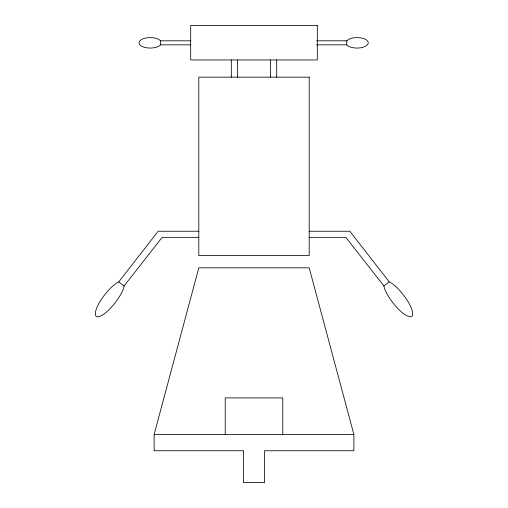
<?xml version="1.0" encoding="UTF-8"?>
<svg xmlns="http://www.w3.org/2000/svg" width="508" height="508" viewBox="0 0 508 508"><rect width="100%" height="100%" fill="white"/><g stroke="black" fill="none" stroke-linecap="round" stroke-linejoin="round"><path stroke-width="0.76" d="M346.78 44.844L346.812 40.799A8.045 8.045 0 0 1 349.155 39.141A14.465 14.465 0 0 1 352.527 38.049A23.889 23.889 0 0 1 361.601 38.049A14.465 14.465 0 0 1 364.973 39.141A8.045 8.045 0 0 1 367.589 41.097A2.629 2.629 0 0 1 367.589 44.583A8.045 8.045 0 0 1 364.973 46.533A14.465 14.465 0 0 1 361.601 47.625A23.889 23.889 0 0 1 352.527 47.625A14.465 14.465 0 0 1 349.155 46.533A8.045 8.045 0 0 1 346.78 44.844L316.617 44.844M154.127 434.492L198.812 267.824L309.188 267.824L353.873 434.492L353.873 450.748L264.503 450.748L264.503 482.6L243.497 482.6L243.497 450.748L154.127 450.748L154.127 434.492L353.873 434.492M198.812 237.338L162.16 237.338L124.098 285.947A18.396 18.396 0 0 1 123.133 289.344A40.462 40.462 0 0 1 120.18 295.364A74.625 74.625 0 0 1 109.004 309.721A40.462 40.462 0 0 1 103.892 314.065A18.396 18.396 0 0 1 98.412 316.744A2.419 2.419 0 0 1 95.314 314.331A18.396 18.396 0 0 1 96.564 308.362A40.462 40.462 0 0 1 99.517 302.336A74.625 74.625 0 0 1 110.693 287.985A40.462 40.462 0 0 1 115.805 283.635A18.396 18.396 0 0 1 118.739 281.921L158.185 231.235L198.812 231.235M383.902 285.947L389.261 281.921A18.396 18.396 0 0 1 392.195 283.635A40.462 40.462 0 0 1 397.307 287.985A74.625 74.625 0 0 1 408.483 302.336A40.462 40.462 0 0 1 411.436 308.362A18.396 18.396 0 0 1 412.686 314.331A2.419 2.419 0 0 1 409.588 316.744A18.396 18.396 0 0 1 404.108 314.065A40.462 40.462 0 0 1 398.996 309.721A74.625 74.625 0 0 1 387.82 295.364A40.462 40.462 0 0 1 384.867 289.344A18.396 18.396 0 0 1 383.902 285.947L345.84 237.338L309.188 237.338M160.35 40.799L190.684 40.799M316.617 40.799L346.958 40.799M160.522 44.844L160.49 40.799A8.045 8.045 0 0 0 158.147 39.141A14.465 14.465 0 0 0 154.775 38.049A23.889 23.889 0 0 0 145.701 38.049A14.465 14.465 0 0 0 142.329 39.141A8.045 8.045 0 0 0 139.713 41.097A2.629 2.629 0 0 0 139.713 44.583A8.045 8.045 0 0 0 142.329 46.533A14.465 14.465 0 0 0 145.701 47.625A23.889 23.889 0 0 0 154.775 47.625A14.465 14.465 0 0 0 158.147 46.533A8.045 8.045 0 0 0 160.522 44.844L190.684 44.844M309.188 231.235L349.815 231.235L389.261 281.921M118.739 281.921L124.098 285.947M282.785 434.492L282.785 397.904L225.215 397.904L225.215 434.492M276.689 59.95L276.689 77.14M270.599 59.95L270.599 77.14M237.401 59.95L237.401 77.14M231.311 59.95L231.311 77.14M317.316 25.4L190.684 25.4L190.684 59.95L317.316 59.95L317.316 25.4M309.188 77.14L198.812 77.14L198.812 255.626L309.188 255.626L309.188 77.14"/></g></svg>
